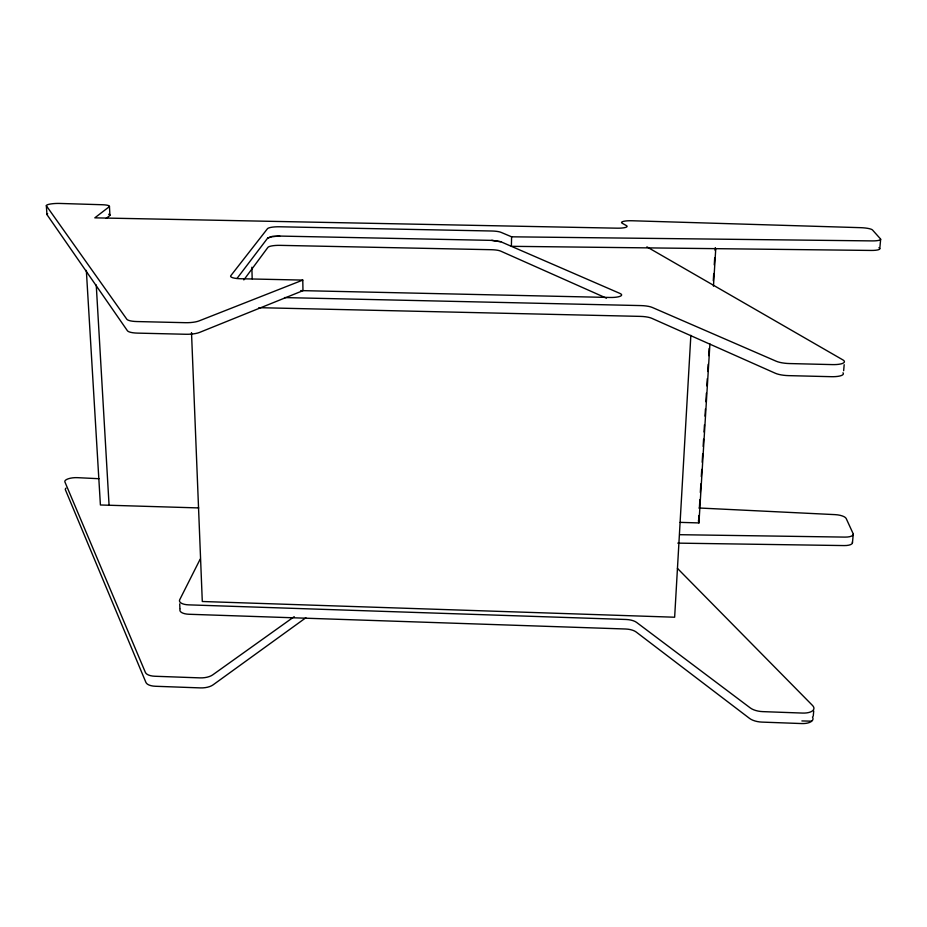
<?xml version="1.0" encoding="UTF-8"?>
<svg xmlns="http://www.w3.org/2000/svg" width="927" height="927" viewBox="0 0 927 927"><rect width="100%" height="100%" fill="white"/><g stroke="black" fill="none" stroke-linecap="round" stroke-linejoin="round"><path stroke-width="1.39" d="M47.671 213.743A10.127 1.9 -2 0 0 47.022 214.705L127.416 330.742A13.349 3.384 -2.2 0 0 137.544 333.117L185.806 334.265A13.314 3.407 -1.8 0 0 199.467 332.457L302.978 290.661L302.781 280.093L240.556 278.737A12.005 2.735 -1.1 0 1 230.788 275.725L267.474 228.691A10.603 2.144 -0.6 0 1 279.537 226.779L491.831 231.008A10.637 2.178 0.8 0 1 501.009 232.341L511.6 236.814L511.38 246.315L871.148 250.441A11.02 2.202 3.3 0 0 879.584 248.355L878.958 247.636M690.858 335.342L674.647 617.22L202.295 601.496L191.507 332.596M698.564 521.287L698.912 515.516M699.445 506.884L699.885 499.676M700.325 492.48L700.858 483.836M701.299 476.629L701.739 469.433M702.179 462.225L702.712 453.593M703.153 446.385L703.593 439.189M704.033 431.982L704.474 424.786M705.007 416.142L705.447 408.934M705.887 401.739L706.409 393.094M706.849 385.899L707.289 378.691M707.741 371.495L708.182 364.288M708.703 355.644L709.143 348.448M713.292 280.754L713.732 273.558M714.265 264.913L714.705 257.706M715.146 250.51L715.32 247.625M680.151 522.365L698.946 522.921L709.92 343.917M713.466 286.165L715.76 248.633M813.246 716.2L813.709 710.974M843.651 370.696L844.173 364.693M852.469 542.724L853.246 534.276M879.769 248.76L880.65 239.27M200.174 559.155L179.687 599.792A11.495 4.647 -3.3 0 0 188.633 604.856L626.003 619.479A11.773 4.936 3.6 0 1 636.606 622.423L750.314 707.95A13.21 5.944 6.5 0 0 762.689 711.623L802.55 713.072A13.302 5.933 7.1 0 0 812.573 705.517L677.417 568.355M243.836 279.908L267.938 247.358A10.556 2.248 -0.7 0 1 279.954 245.354L491.495 249.711A10.603 2.283 0.8 0 1 500.638 251.101L606.467 298.17M237.034 278.424L267.706 238.042L271.924 236.559L279.745 236.072L492.341 240.394L500.823 241.738L620.001 293.453A12.121 2.874 1.8 0 1 609.954 297.474L300.777 290.603M267.706 238.042L271.924 236.559L279.745 236.072M106.165 218.413L109.653 215.643A10.104 1.924 -1.7 0 0 108.656 214.264M305.875 617.753L213.059 684.879A12.399 5.574 -3.8 0 1 200.406 687.904L155.446 686.27A12.433 5.539 -4.5 0 1 145.933 682.446L65.411 489.815A9.594 3.221 -4 0 1 65.968 488.17M294.218 616.664L212.677 674.879A12.422 5.527 -3.7 0 1 199.989 677.88L154.936 676.258A12.457 5.481 -4.4 0 1 145.412 672.469L64.878 481.878A9.606 3.187 -3.9 0 1 77.37 477.66L98.957 478.714M302.781 280.093L199.015 320.927A13.337 3.337 -1.7 0 1 185.33 322.689L136.964 321.553A13.372 3.314 -2.1 0 1 126.814 319.236L46.431 205.864A10.139 1.854 -1.9 0 1 59.745 203.442L102.387 204.74A10.127 1.877 -1.7 0 1 109.166 206.791L94.809 217.845L617.058 228.181A10.452 2.074 1.6 0 0 626.467 225.632L622.144 223.21A10.371 2.039 1.7 0 1 631.947 220.753L860.627 227.671A10.765 2.051 3.1 0 1 872.481 229.966L880.465 238.876A11.043 2.155 3.3 0 1 872.017 240.904L511.6 236.814M679.723 534.694L844.995 537.104A10.417 3.662 5.7 0 0 853.107 533.604L846.177 518.494A10.162 3.499 5.5 0 0 835.134 514.636L698.831 507.984M677.799 543.129L844.219 545.574A10.394 3.696 5.8 0 0 852.319 542.04M284.519 297.579L640.905 305.586A12.549 3.059 2.1 0 1 652.249 307.44L776.177 361.217A14.172 3.743 3.7 0 0 789.572 363.558L832.4 364.601A14.264 3.731 4 0 0 842.863 359.885L646.895 246.872M258.865 307.671L640.383 316.385A12.514 3.129 2.2 0 1 651.716 318.285L775.273 373.233A14.137 3.824 3.7 0 0 788.645 375.632L831.368 376.686A14.229 3.812 4.1 0 0 842.967 372.77M801.878 720.939L811.519 721.171M198.714 507.926L100.406 504.983L86.338 270.394M491.669 240.383L500.823 241.738M698.437 520.742L698.946 522.921M46.35 205.632L46.941 214.473M96.246 284.983L109.073 505.238M109.444 206.454L109.931 215.296M179.711 603.883L179.919 608.564M251.854 267.231L252.179 278.795M180.105 609.143A11.472 4.693 -3.4 0 0 189.038 614.265L625.551 629.004A11.75 4.983 3.7 0 1 636.131 631.982L749.537 718.39A13.187 6.014 6.6 0 0 761.878 722.098L801.646 723.558A13.268 5.991 7.2 0 0 812.481 716.977"/></g></svg>
